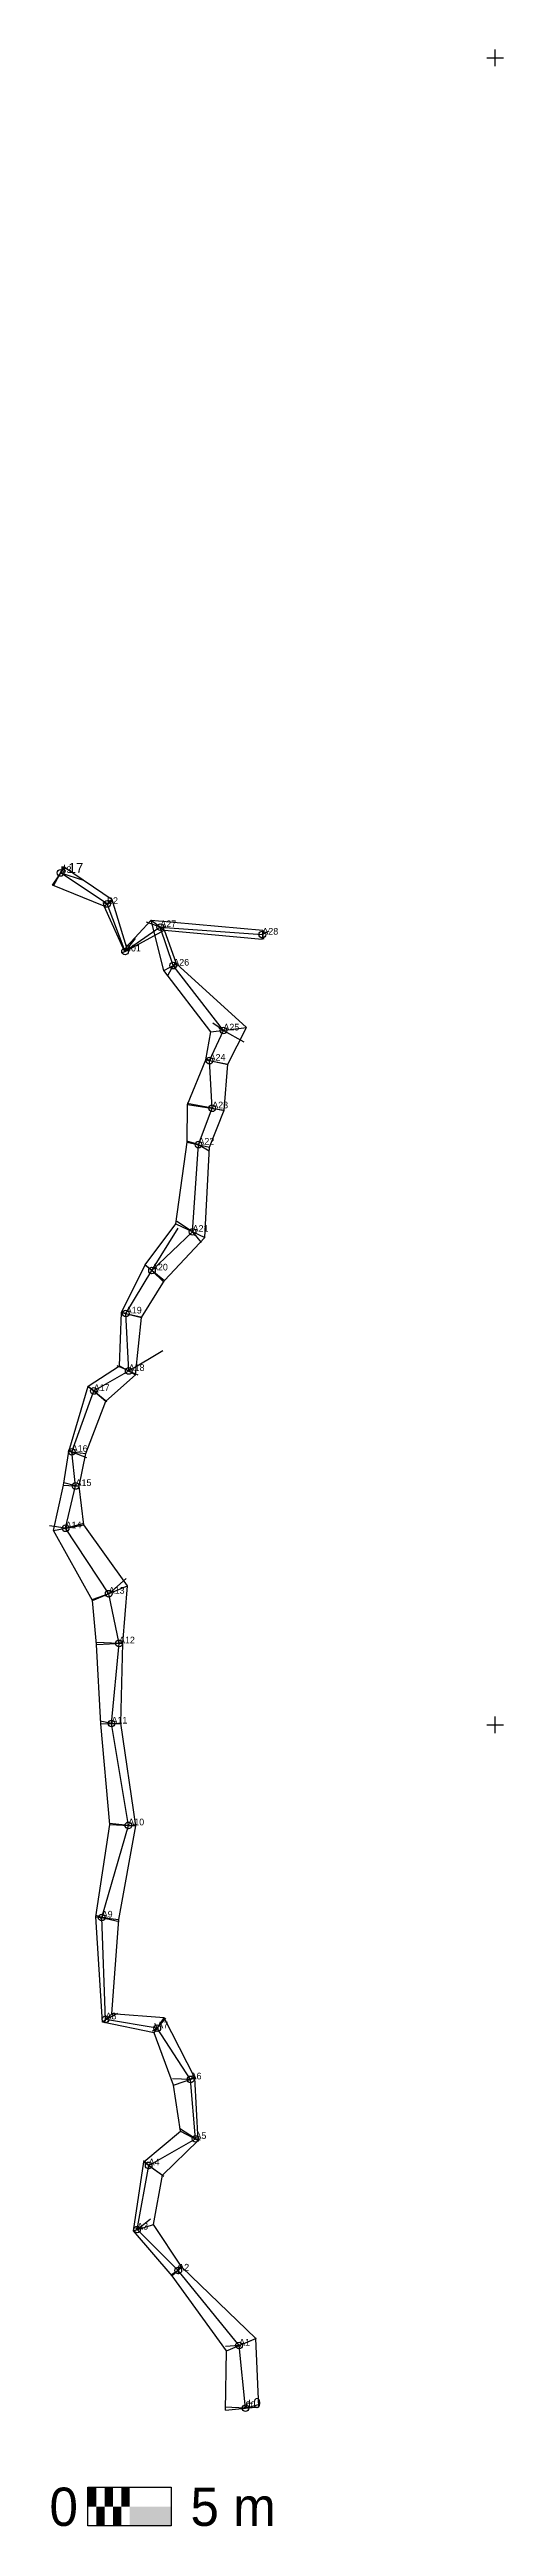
# Model space of a CAD drawing. Extents: x -12 to 16, y -7 to 142.
import ezdxf

# ---------------------------------------------------------------- set-up
doc = ezdxf.new("R2010")
doc.units = 0
for name, color, linetype in [('CHEMINEMENTS', 1, 'CONTINUOUS'), ('CONTOURS_LARGEURS', 3, 'CONTINUOUS'), ('ECHELLE', 7, 'CONTINUOUS'), ('LARGEURS', 4, 'CONTINUOUS'), ('POINTS', 6, 'CONTINUOUS'), ('PROFONDEURS', 2, 'CONTINUOUS'), ('QUADRILLAGE', 9, 'CONTINUOUS'), ('RADIALES', 9, 'CONTINUOUS'), ('STATIONS', 7, 'CONTINUOUS')]:
    doc.layers.add(name, color=color, linetype=linetype)

msp = doc.modelspace()

# ---------------------------------------------------------------- linework, layer by layer
at = {"layer": 'CHEMINEMENTS'}
for p, q in [((-8.32, 90.24), (-11.11, 92.1)), ((-7.24, 87.39), (-8.32, 90.24)), ((-5.12, 88.85), (-7.24, 87.39)), ((-4.34, 86.54), (-5.12, 88.85)), ((-5.12, 88.85), (1.01, 88.4)), ((-1.33, 82.65), (-4.34, 86.54)), ((-2.16, 80.84), (-1.33, 82.65)), ((-2, 77.98), (-2.16, 80.84)), ((-2.83, 75.8), (-2, 77.98)), ((-3.18, 70.57), (-2.83, 75.8)), ((-5.62, 68.25), (-3.18, 70.57)), ((-7.19, 65.67), (-5.62, 68.25)), ((-7.02, 62.22), (-7.19, 65.67)), ((-10.44, 57.37), (-9.12, 61.02)), ((-9.12, 61.02), (-7.02, 62.22)), ((-10.21, 55.32), (-10.44, 57.37)), ((-10.81, 52.78), (-10.21, 55.32)), ((-8.22, 48.86), (-10.81, 52.78)), ((-7.6, 45.88), (-8.22, 48.86)), ((-8.05, 41.07), (-7.6, 45.88)), ((-7.04, 34.96), (-8.05, 41.07)), ((-8.64, 29.43), (-7.04, 34.96)), ((-8.41, 23.32), (-8.64, 29.43)), ((-5.3, 22.79), (-8.41, 23.32)), ((-3.3, 19.72), (-5.3, 22.79)), ((-3.01, 16.15), (-3.3, 19.72)), ((-5.82, 14.56), (-3.01, 16.15)), ((-6.51, 10.71), (-5.82, 14.56)), ((-4.04, 8.25), (-6.51, 10.71)), ((-0.39, 3.75), (-4.04, 8.25)), ((0, 0), (-0.39, 3.75)), ((0, 0), (0, 0))]:
    msp.add_line(p, q, dxfattribs=at)
at = {"layer": 'CONTOURS_LARGEURS'}
for p, q in [((-11.59, 91.37), (-10.88, 92.43)), ((-8.02, 90.48), (-10.88, 92.43)), ((-8.5, 90.1), (-11.59, 91.37)), ((-7.25, 87.37), (-8.5, 90.1)), ((-7.16, 87.66), (-8.02, 90.48)), ((-5.67, 89.27), (-7.16, 87.66)), ((-4.9, 86.24), (-5.67, 89.27)), ((-5.67, 89.27), (1.03, 88.66)), ((-4.87, 88.66), (-7.25, 87.37)), ((-4.14, 86.65), (-4.87, 88.66)), ((-4.87, 88.66), (0.99, 88.13)), ((1.03, 88.66), (0.99, 88.13)), ((-2.08, 82.57), (-4.9, 86.24)), ((0.06, 82.82), (-4.14, 86.65)), ((-2.38, 80.88), (-2.08, 82.57)), ((-1.07, 80.63), (0.06, 82.82)), ((-3.48, 78.21), (-2.38, 80.88)), ((-1.28, 77.86), (-1.07, 80.63)), ((-3.51, 75.95), (-3.48, 78.21)), ((-2.17, 75.65), (-1.28, 77.86)), ((-4.18, 71.04), (-3.51, 75.95)), ((-2.45, 70.22), (-2.17, 75.65)), ((-6.04, 68.58), (-4.18, 71.04)), ((-4.87, 67.64), (-2.45, 70.22)), ((-7.46, 65.73), (-6.04, 68.58)), ((-6.25, 65.43), (-4.87, 67.64)), ((-7.57, 62.52), (-7.46, 65.73)), ((-6.61, 61.99), (-6.25, 65.43)), ((-9.46, 61.3), (-7.57, 62.52)), ((-10.61, 57.39), (-9.46, 61.3)), ((-8.39, 60.41), (-6.61, 61.99)), ((-9.59, 57.27), (-8.39, 60.41)), ((-10.93, 55.37), (-10.61, 57.39)), ((-10, 55.31), (-9.59, 57.27)), ((-11.53, 52.65), (-10.93, 55.37)), ((-9.72, 52.98), (-10, 55.31)), ((-9.2, 48.46), (-11.53, 52.65)), ((-7.1, 49.33), (-9.72, 52.98)), ((-7.38, 45.89), (-7.1, 49.33)), ((-8.95, 45.81), (-9.2, 48.46)), ((-8.69, 41.05), (-8.95, 45.81)), ((-7.49, 41.09), (-7.38, 45.89)), ((-8.16, 35.02), (-8.69, 41.05)), ((-6.59, 34.93), (-7.49, 41.09)), ((-8.99, 29.48), (-8.16, 35.02)), ((-7.61, 29.31), (-6.59, 34.93)), ((-8.59, 23.16), (-8.99, 29.48)), ((-8.04, 23.65), (-7.61, 29.31)), ((-5.48, 22.52), (-8.59, 23.16)), ((-4.89, 23.42), (-8.04, 23.65)), ((-4.33, 19.37), (-5.48, 22.52)), ((-3.04, 19.81), (-4.89, 23.42)), ((-3.9, 16.62), (-4.33, 19.37)), ((-2.84, 16.06), (-3.04, 19.81)), ((-6.12, 14.77), (-3.9, 16.62)), ((-4.99, 13.97), (-2.84, 16.06)), ((-6.74, 10.64), (-6.12, 14.77)), ((-5.53, 11.02), (-4.99, 13.97)), ((-4.4, 7.93), (-6.74, 10.64)), ((-3.82, 8.45), (-5.53, 11.02)), ((-1.15, 3.44), (-4.4, 7.93)), ((0.62, 4.17), (-3.82, 8.45)), ((-1.2, -0.12), (-1.15, 3.44)), ((0.8, 0.08), (0.62, 4.17)), ((0.8, 0.08), (0.8, 0.08)), ((-1.2, -0.12), (-1.2, -0.12))]:
    msp.add_line(p, q, dxfattribs=at)
at = {"layer": 'ECHELLE'}
for p, q in [((-9.47, -4.75), (-4.47, -4.75)), ((-9.47, -7.07), (-9.47, -4.75)), ((-4.47, -4.75), (-4.47, -7.07)), ((-4.47, -7.07), (-9.47, -7.07))]:
    msp.add_line(p, q, dxfattribs=at)
for points in [[(-9.47, -4.75), (-8.97, -4.75), (-9.47, -5.91), (-8.97, -5.91)], [(-8.97, -5.91), (-8.47, -5.91), (-8.97, -7.07), (-8.47, -7.07)], [(-8.47, -4.75), (-7.97, -4.75), (-8.47, -5.91), (-7.97, -5.91)], [(-7.97, -5.91), (-7.47, -5.91), (-7.97, -7.07), (-7.47, -7.07)], [(-7.47, -4.75), (-6.97, -4.75), (-7.47, -5.91), (-6.97, -5.91)], [(-6.97, -5.91), (-4.47, -5.91), (-6.97, -7.07), (-4.47, -7.07)]]:
    msp.add_solid(points, dxfattribs=at)
at = {"layer": 'LARGEURS'}
for p, q in [((-11.59, 91.37), (-10.88, 92.43)), ((-8.5, 90.1), (-8.02, 90.48)), ((-5.67, 89.27), (-4.87, 88.66)), ((1.03, 88.66), (0.99, 88.13)), ((-7.25, 87.37), (-7.16, 87.66)), ((-4.9, 86.24), (-4.14, 86.65)), ((-2.08, 82.57), (0.06, 82.82)), ((-2.38, 80.88), (-1.07, 80.63)), ((-3.48, 78.21), (-1.28, 77.86)), ((-3.51, 75.95), (-2.17, 75.65)), ((-4.18, 71.04), (-2.45, 70.22)), ((-6.04, 68.58), (-4.87, 67.64)), ((-7.46, 65.73), (-6.25, 65.43)), ((-7.57, 62.52), (-6.61, 61.99)), ((-9.46, 61.3), (-8.39, 60.41)), ((-10.61, 57.39), (-9.59, 57.27)), ((-10.93, 55.37), (-10, 55.31)), ((-11.53, 52.65), (-9.72, 52.98)), ((-9.2, 48.46), (-7.1, 49.33)), ((-8.95, 45.81), (-7.38, 45.89)), ((-8.69, 41.05), (-7.49, 41.09)), ((-8.16, 35.02), (-6.59, 34.93)), ((-8.99, 29.48), (-7.61, 29.31)), ((-8.59, 23.16), (-8.04, 23.65)), ((-5.48, 22.52), (-4.89, 23.42)), ((-4.33, 19.37), (-3.04, 19.81)), ((-3.9, 16.62), (-2.84, 16.06)), ((-6.12, 14.77), (-4.99, 13.97)), ((-6.74, 10.64), (-5.53, 11.02)), ((-4.4, 7.93), (-3.82, 8.45)), ((-1.15, 3.44), (0.62, 4.17)), ((-1.2, -0.12), (0.8, 0.08))]:
    msp.add_line(p, q, dxfattribs=at)
at = {"layer": 'POINTS'}
for centre in [(-11.11, 92.1), (-8.32, 90.24), (-5.12, 88.85), (1.01, 88.4), (-7.24, 87.39), (-4.34, 86.54), (-1.33, 82.65), (-2.16, 80.84), (-2, 77.98), (-2.83, 75.8), (-3.18, 70.57), (-5.62, 68.25), (-7.19, 65.67), (-7.02, 62.22), (-9.12, 61.02), (-10.44, 57.37), (-10.21, 55.32), (-10.81, 52.78), (-8.22, 48.86), (-7.6, 45.88), (-8.05, 41.07), (-7.04, 34.96), (-8.64, 29.43), (-8.41, 23.32), (-5.3, 22.79), (-3.3, 19.72), (-3.01, 16.15), (-5.82, 14.56), (-6.51, 10.71), (-4.04, 8.25), (-0.39, 3.75), (0, 0)]:
    msp.add_circle(centre, 0.2, dxfattribs=at)
at = {"layer": 'QUADRILLAGE'}
for p, q in [((15, 140.5, 20.02), (15, 141.5, 20.02)), ((14.5, 141, 20.02), (15.5, 141, 20.02)), ((14.5, 41, 20.02), (15.5, 41, 20.02)), ((15, 40.5, 20.02), (15, 41.5, 20.02))]:
    msp.add_line(p, q, dxfattribs=at)
at = {"layer": 'RADIALES'}
for p, q in [((-11.11, 92.1), (-10.96, 92.46)), ((-11.11, 92.1), (-11.54, 91.34)), ((-11.11, 92.1), (-11.18, 92)), ((-11.11, 92.1), (-9.73, 91.66)), ((-8.32, 90.24), (-8.58, 90.28)), ((-8.32, 90.24), (-7.99, 90.44)), ((-8.32, 90.24), (-8.26, 90.16)), ((-7.24, 87.39), (-6.62, 88.16)), ((-5.12, 88.85), (-5.95, 89.15)), ((-5.12, 88.85), (-4.81, 88.88)), ((-5.12, 88.85), (-5.08, 88.86)), ((-5.12, 88.85), (-5.1, 88.83)), ((1.01, 88.4), (1.05, 88.64)), ((1.01, 88.4), (1.41, 88.63)), ((1.01, 88.4), (1.05, 88.43)), ((1.01, 88.4), (1.07, 88.13)), ((-7.24, 87.39), (-7.45, 87.28)), ((-7.24, 87.39), (-7.2, 87.41)), ((-7.24, 87.39), (-7.23, 87.37)), ((-4.34, 86.54), (-4.68, 85.93)), ((-4.34, 86.54), (-4.37, 86.6)), ((-4.34, 86.54), (-4.17, 86.7)), ((-4.34, 86.54), (-4.21, 86.51)), ((-1.33, 82.65), (-1.96, 83.08)), ((-1.33, 82.65), (-1.59, 82.77)), ((-1.33, 82.65), (-1.34, 82.67)), ((-1.33, 82.65), (-0.1, 81.97)), ((-2.16, 80.84), (-2.39, 80.94)), ((-2.16, 80.84), (-2.1, 80.87)), ((-2.16, 80.84), (-2.09, 80.86)), ((-2.16, 80.84), (-1.04, 80.6)), ((-2, 77.98), (-3.5, 78.27)), ((-2, 77.98), (-1.26, 77.85)), ((-2, 77.98), (-1.91, 77.94)), ((-2, 77.98), (-1.96, 77.95)), ((-2.83, 75.8), (-3.52, 76)), ((-2.83, 75.8), (-2.86, 75.72)), ((-2.83, 75.8), (-2.19, 75.43)), ((-2.83, 75.8), (-2.73, 75.73)), ((-5.62, 68.25), (-4.04, 70.79)), ((-3.18, 70.57), (-4.13, 71.18)), ((-3.18, 70.57), (-3.15, 70.6)), ((-3.18, 70.57), (-2.67, 69.93)), ((-3.18, 70.57), (-3.05, 70.35)), ((-5.62, 68.25), (-6.05, 68.59)), ((-5.62, 68.25), (-5.64, 68.23)), ((-5.62, 68.25), (-5.58, 68.33)), ((-5.62, 68.25), (-4.9, 67.55)), ((-7.19, 65.67), (-7.47, 65.75)), ((-7.19, 65.67), (-7.16, 65.68)), ((-7.19, 65.67), (-6.21, 65.44)), ((-7.19, 65.67), (-7.18, 65.62)), ((-7.02, 62.22), (-7.72, 62.53)), ((-7.02, 62.22), (-4.97, 63.44)), ((-9.12, 61.02), (-9.5, 61.29)), ((-9.12, 61.02), (-8.33, 60.38)), ((-9.12, 61.02), (-9.11, 61.02)), ((-9.12, 61.02), (-8.86, 60.97)), ((-7.02, 62.22), (-7.03, 62.22)), ((-7.02, 62.22), (-6.48, 61.98)), ((-7.02, 62.22), (-6.98, 62.22)), ((-10.44, 57.37), (-10.63, 57.48)), ((-10.44, 57.37), (-9.55, 57.03)), ((-10.44, 57.37), (-10.36, 57.29)), ((-10.44, 57.37), (-10.44, 57.37)), ((-10.21, 55.32), (-10.91, 55.5)), ((-10.21, 55.32), (-10.29, 55.3)), ((-10.21, 55.32), (-10.22, 55.35)), ((-10.21, 55.32), (-9.99, 55.33)), ((-10.81, 52.78), (-11.78, 52.92)), ((-10.81, 52.78), (-9.69, 53.09)), ((-10.81, 52.78), (-10.78, 52.94)), ((-10.81, 52.78), (-10.73, 52.71)), ((-8.22, 48.86), (-7.17, 49.77)), ((-8.22, 48.86), (-9.23, 48.5)), ((-8.22, 48.86), (-8.3, 48.89)), ((-8.22, 48.86), (-8.19, 48.85)), ((-7.6, 45.88), (-8.95, 45.94)), ((-7.6, 45.88), (-7.62, 45.86)), ((-7.6, 45.88), (-7.36, 45.97)), ((-7.6, 45.88), (-7.6, 45.9)), ((-8.05, 41.07), (-8.73, 41.22)), ((-8.05, 41.07), (-8, 41.11)), ((-8.05, 41.07), (-8.03, 41.09)), ((-8.05, 41.07), (-7.48, 41.06)), ((-7.04, 34.96), (-8.17, 35.08)), ((-7.04, 34.96), (-7.06, 34.95)), ((-7.04, 34.96), (-6.55, 35.02)), ((-7.04, 34.96), (-6.88, 34.96)), ((-8.64, 29.43), (-8.99, 29.56)), ((-8.64, 29.43), (-8.72, 29.36)), ((-8.64, 29.43), (-8.45, 29.45)), ((-8.64, 29.43), (-7.59, 29.19)), ((-8.41, 23.32), (-8.5, 23.09)), ((-8.41, 23.32), (-8.42, 23.31)), ((-8.41, 23.32), (-7.67, 23.7)), ((-8.41, 23.32), (-8.39, 23.29)), ((-5.3, 22.79), (-5.58, 22.62)), ((-5.3, 22.79), (-5.45, 23.07)), ((-5.3, 22.79), (-4.79, 23.39)), ((-5.3, 22.79), (-5.23, 22.79)), ((-3.3, 19.72), (-4.39, 19.76)), ((-3.3, 19.72), (-3.39, 19.72)), ((-3.3, 19.72), (-3.04, 19.85)), ((-3.3, 19.72), (-3.26, 19.76)), ((-3.01, 16.15), (-3.96, 16.77)), ((-3.01, 16.15), (-3.03, 16.13)), ((-3.01, 16.15), (-2.99, 16.16)), ((-3.01, 16.15), (-2.72, 16.1)), ((-5.82, 14.56), (-6.14, 14.84)), ((-5.82, 14.56), (-5.83, 14.57)), ((-5.82, 14.56), (-4.9, 13.91)), ((-5.82, 14.56), (-5.75, 14.45)), ((-6.51, 10.71), (-6.73, 10.59)), ((-6.51, 10.71), (-6.57, 10.81)), ((-6.51, 10.71), (-5.71, 11.35)), ((-6.51, 10.71), (-6.45, 10.69)), ((-4.04, 8.25), (-4.45, 7.99)), ((-4.04, 8.25), (-3.99, 8.55)), ((-4.04, 8.25), (-3.85, 8.48)), ((-4.04, 8.25), (-4.04, 8.04)), ((-0.39, 3.75), (-1.21, 3.69)), ((-0.39, 3.75), (-0.59, 3.71)), ((-0.39, 3.75), (0.66, 4.2)), ((-0.39, 3.75), (-0.31, 3.71)), ((0, 0), (-1.22, 0.06)), ((0, 0), (-0.08, 0.03)), ((0, 0), (0.12, 0.24)), ((0, 0), (0.78, 0.22))]:
    msp.add_line(p, q, dxfattribs=at)

# ---------------------------------------------------------------- texts
at = {"layer": 'ECHELLE'}
for s, p in [('0', (-11.78, -7.07)), ('5 m', (-3.31, -7.07))]:
    msp.add_text(s, height=2.3, dxfattribs=at).set_placement(p)
at = {"layer": 'PROFONDEURS'}
for s, p in [('+17', (-11.11, 92.1)), ('+0', (0, 0))]:
    msp.add_text(s, height=0.6, dxfattribs=at).set_placement(p)
at = {"layer": 'STATIONS'}
for s, p in [('B3', (-11.11, 92.1)), ('B2', (-8.32, 90.24)), ('A27', (-5.12, 88.85)), ('B01', (-7.24, 87.39)), ('A28', (1.01, 88.4)), ('A26', (-4.34, 86.54)), ('A25', (-1.33, 82.65)), ('A24', (-2.16, 80.84)), ('A23', (-2, 77.98)), ('A22', (-2.83, 75.8)), ('A21', (-3.18, 70.57)), ('A20', (-5.62, 68.25)), ('A19', (-7.19, 65.67)), ('A18', (-7.02, 62.22)), ('A17', (-9.12, 61.02)), ('A16', (-10.44, 57.37)), ('A15', (-10.21, 55.32)), ('A14', (-10.81, 52.78)), ('A13', (-8.22, 48.86)), ('A12', (-7.6, 45.88)), ('A11', (-8.05, 41.07)), ('A10', (-7.04, 34.96)), ('A9', (-8.64, 29.43)), ('A8', (-8.41, 23.32)), ('A7', (-5.3, 22.79)), ('A6', (-3.3, 19.72)), ('A5', (-3.01, 16.15)), ('A4', (-5.82, 14.56)), ('A3', (-6.51, 10.71)), ('A2', (-4.04, 8.25)), ('A1', (-0.39, 3.75)), ('00', (0, 0))]:
    msp.add_text(s, height=0.4, dxfattribs=at).set_placement(p)

doc.saveas('drawing.dxf')
